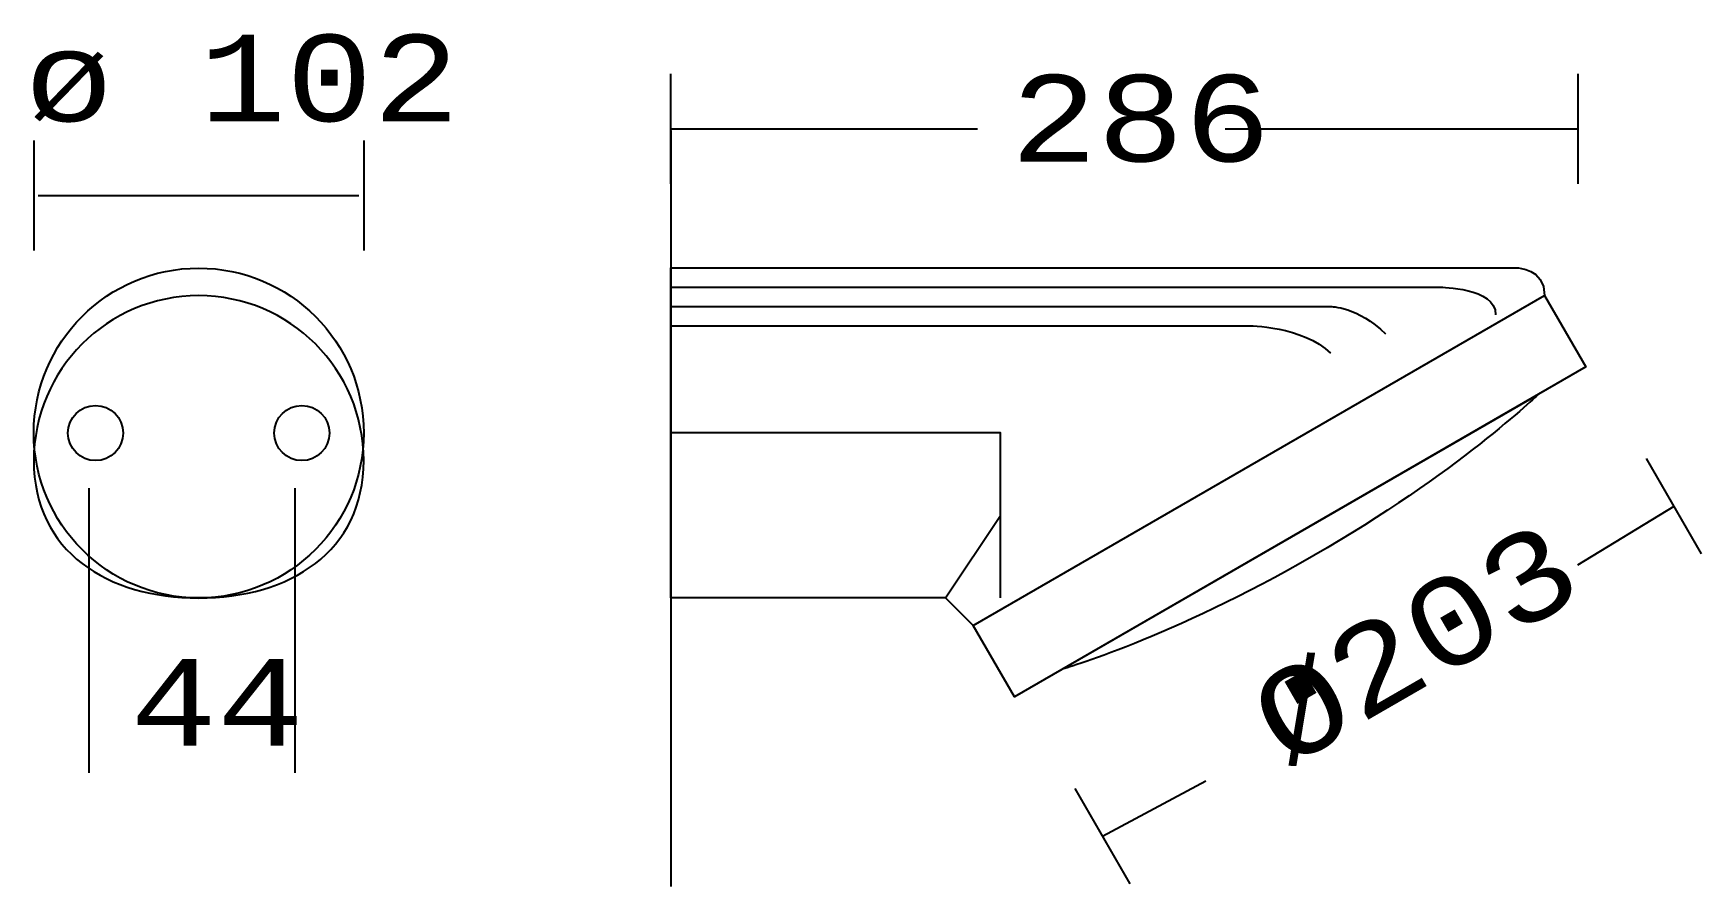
# Model space of a CAD drawing. Extents: x 37 to 212, y 95 to 185.
import ezdxf

# ---------------------------------------------------------------- set-up
doc = ezdxf.new("R2010")
doc.units = 0
doc.layers.add('LIVELLO_1', color=160, linetype='Continuous')
doc.styles.add('STD', font='txt')

# ---------------------------------------------------------------- blocks, each defined once
blk = doc.blocks.new('AI9-BLK2')
at = {"layer": 'LIVELLO_1', "color": 7}
blk.add_open_spline([(-17.31, -2.86), (-17.31, 6.7), (-9.56, 14.45), (0, 14.45), (9.56, 14.45), (17.31, 6.7), (17.31, -2.86), (17.31, -12.42), (9.56, -17.29), (0, -17.29), (-9.56, -17.29), (-17.31, -12.42), (-17.31, -2.86)], degree=3, knots=[0, 0, 0, 0, 1, 1, 1, 2, 2, 2, 3, 3, 3, 4, 4, 4, 4], dxfattribs=at)
blk = doc.blocks.new('AI9-BLK1')
at = {"layer": 'LIVELLO_1', "color": 7}
for p, q in [((-20.37, 28.84), (-20.37, 40.38)), ((74.85, 28.84), (74.85, 40.38)), ((-87.22, 33.39), (-87.22, 21.84)), ((-52.59, 33.39), (-52.59, 21.84)), ((-20.37, 34.61), (11.82, 34.61)), ((-20.37, 34.43), (-20.37, -44.92)), ((37.8, 34.61), (74.85, 34.61)), ((-86.75, 27.61), (-53.11, 27.61)), ((87.82, -9.99), (82.05, 0.01)), ((-81.45, -3.08), (-81.45, -32.98)), ((-59.81, -3.08), (-59.81, -32.98)), ((74.84, -11.13), (84.93, -4.99)), ((27.84, -44.62), (22.07, -34.62)), ((24.96, -39.62), (35.78, -33.83))]:
    blk.add_line(p, q, dxfattribs=at)
blk.add_lwpolyline([(11.37, -17.5), (71.34, 17.13), (75.68, 9.63), (15.7, -25)], close=True, dxfattribs=at)
for points in [[(14.25, -14.61), (14.25, 2.7), (-20.37, 2.7)], [(11.37, -17.5), (8.48, -14.61), (14.25, -5.96)]]:
    blk.add_lwpolyline(points, dxfattribs=at)
for centre, radius in [((-69.9, 2.69), 17.31), ((-80.73, 2.69), 2.89), ((-59.08, 2.69), 2.89)]:
    blk.add_circle(centre, radius, dxfattribs=at)
for points, knots in [([(8.48, -14.61), (8.48, -14.61), (-20.37, -14.61), (-20.37, -14.61), (-20.37, -14.61), (-20.37, 20.02), (-20.37, 20.02), (-20.37, 20.02), (68.46, 20.02), (68.46, 20.02), (68.46, 20.02), (71.34, 20.02), (71.34, 17.13)], [0, 0, 0, 0, 1, 1, 1, 2, 2, 2, 3, 3, 3, 4, 4, 4, 4]), ([(-20.37, 17.99), (-20.37, 17.99), (60.42, 17.99), (60.42, 17.99), (60.42, 17.99), (66.2, 17.99), (66.2, 15.11)], [0, 0, 0, 0, 1, 1, 1, 2, 2, 2, 2]), ([(-20.37, 15.97), (-20.37, 15.97), (48.88, 15.97), (48.88, 15.97), (48.88, 15.97), (51.77, 15.97), (54.65, 13.09)], [0, 0, 0, 0, 1, 1, 1, 2, 2, 2, 2]), ([(-20.37, 13.95), (-20.37, 13.95), (40.22, 13.95), (40.22, 13.95), (40.22, 13.95), (46, 13.95), (48.88, 11.07)], [0, 0, 0, 0, 1, 1, 1, 2, 2, 2, 2]), ([(20.7, -22.11), (20.7, -22.11), (32.13, -18.84), (47.13, -10.18), (62.12, -1.53), (70.68, 6.75), (70.68, 6.75), (70.68, 6.75), (20.7, -22.11), (20.7, -22.11)], [0, 0, 0, 0, 1, 1, 1, 2, 2, 2, 3, 3, 3, 3])]:
    blk.add_open_spline(points, degree=3, knots=knots, dxfattribs=at)
blk.add_blockref('AI9-BLK2', (-69.9, 2.66), dxfattribs=at)
at = {"layer": 'LIVELLO_1', "color": 7, "char_height": 9.0892, "attachment_point": 1, "style": 'STD'}
for s, insert in [('\\fCourier|b0|i0;\\H9.0892;\\C7;ø 102', (-88.07, 44.5)), ('\\fCourier|b0|i0;\\H9.0892;\\C7;286', (15.28, 40.28)), ('\\fCourier|b0|i0;\\H9.0892;\\C7;44', (-77.08, -21.02))]:
    blk.add_mtext(s, dxfattribs=dict(at, insert=insert))
at = {"layer": 'LIVELLO_1', "color": 7, "attachment_point": 1, "rotation": 30.0001, "style": 'STD'}
for s, insert, char_height in [('\\fCourier|b0|i0;\\H9.2057;\\C7;203', (47.31, -19.96), 9.2057), ('\\fCourier|b0|i0;\\H9.2057;\\C7;Ø', (39.58, -24.63), 9.2057), ('\\fCourier|b0|i0;\\H12.1189;\\C7;.', (35.09, -17.7), 12.1189)]:
    blk.add_mtext(s, dxfattribs=dict(at, insert=insert, char_height=char_height))

msp = doc.modelspace()

# ---------------------------------------------------------------- block references
at = {"layer": 'LIVELLO_1', "color": 7}
msp.add_blockref('AI9-BLK1', (124.303179, 140.079133), dxfattribs=at)

doc.saveas('drawing.dxf')
